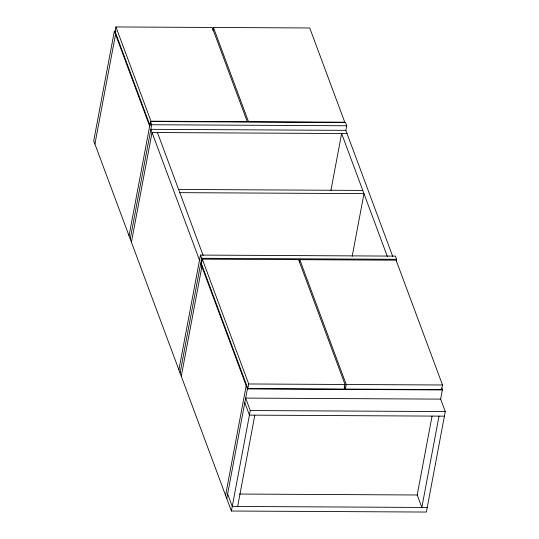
<?xml version="1.0" encoding="UTF-8"?>
<svg xmlns="http://www.w3.org/2000/svg" width="539" height="539" viewBox="0 0 539 539"><rect width="100%" height="100%" fill="white"/><g stroke="black" fill="none" stroke-linecap="round" stroke-linejoin="round"><path stroke-width="0.81" d="M116.026 31.188L114.349 31.181L93.725 140.847L231.393 511.026L426.383 512.05L445.275 411.567L440.646 399.116L245.656 398.092L250.285 410.536L231.393 511.026M115.939 26.95L150.987 121.181L247.28 121.693L212.238 27.455L115.939 26.95L115.076 31.538L150.125 125.776M94.918 144.048L115.535 34.381M129.037 235.792L150.522 121.538L345.506 122.562L346.698 125.762L345.769 130.694M150.415 124.246L150.698 122.71M130.229 238.993L151.708 124.738L150.522 121.538M131.415 242.193L152.038 132.527L347.022 133.551M212.858 30.521L213.437 27.462L309.73 27.967L344.771 122.205L248.479 121.693L213.437 27.462M178.894 369.855L200.474 255.082L395.458 256.113L396.65 259.313L396.34 260.964M180.08 373.055L201.66 258.282L200.474 255.082M202.3 259.151L201.438 263.746L247.852 388.558L344.145 389.064L345.007 384.475L298.593 259.663L202.3 259.151L248.715 383.97L247.852 388.558M181.272 376.256L201.896 266.583M225.571 495.375L246.195 385.708M226.764 498.575L247.388 388.909L200.703 263.382M237.659 506.458L254.826 415.158M299.361 261.961L299.792 259.67L396.084 260.175L442.506 384.987L441.636 389.576L345.344 389.07L344.178 385.931M330.926 190.422L341.625 133.524L387.339 256.456M352.189 256.288L363.973 193.622L179.783 192.652M345.344 389.07L346.206 384.482L299.792 259.67M432.062 416.02L417.213 494.984L421.842 507.428L439.009 416.128M440.666 399.008L442.371 389.94L441.657 388.019M151.708 124.738L346.698 125.762M178.598 189.452L362.781 190.422M201.66 258.282L396.65 259.313M248.715 383.97L345.007 384.475M346.206 384.482L442.506 384.987M247.388 388.909L442.371 389.94M250.285 410.536L445.275 411.567M444.412 416.155L249.422 415.131L244.794 402.68M239.397 494.047L417.57 494.984M427.245 507.462L232.255 506.431L227.626 493.987M392.742 256.483L345.836 130.35L150.846 129.326L199.511 260.182M157.435 132.554L203.156 255.486M114.349 31.181L149.653 126.126"/></g></svg>
